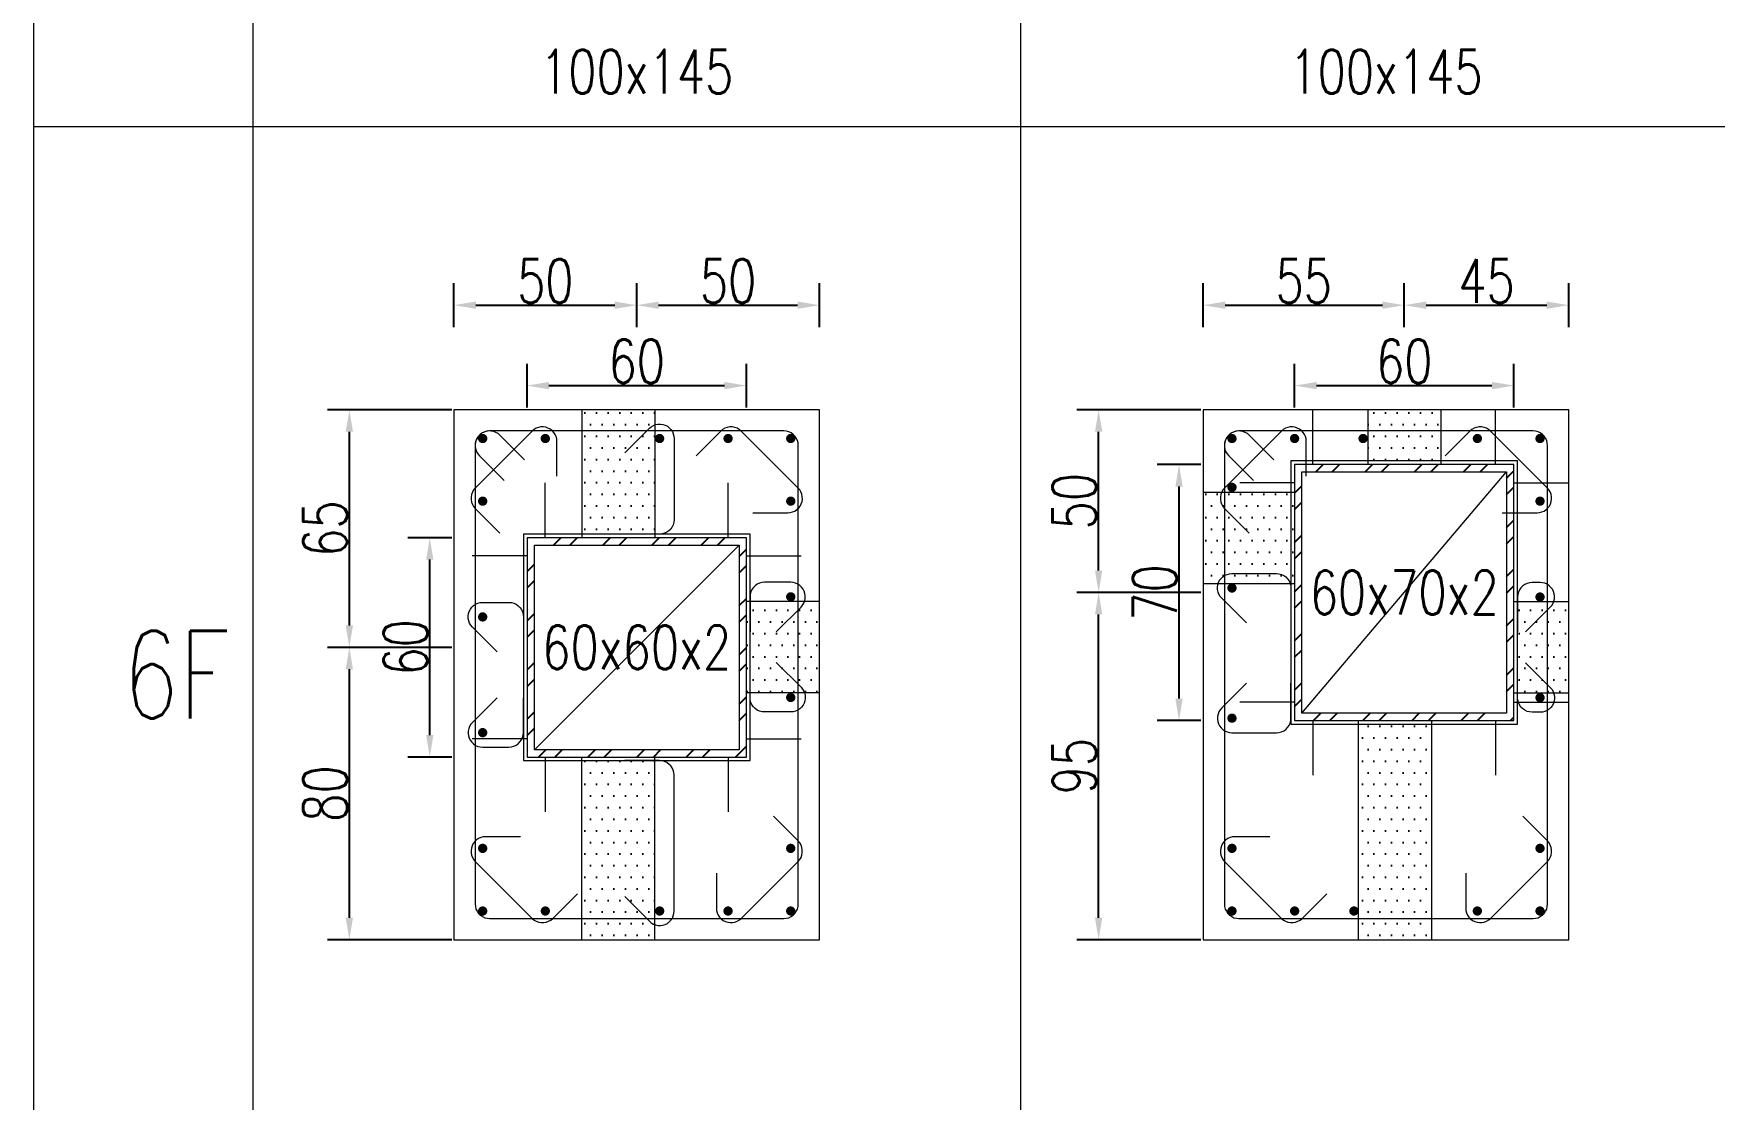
# Model space of a CAD drawing. Header units: millimetres. Extents: x 0 to 3905, y 0 to 8880.
# Drawn here: x 0 to 459.8, y 2145.8 to 2437.4 of the extents above; entities that cross this region are included whole.
import ezdxf
from ezdxf.enums import TextEntityAlignment as Align

# ---------------------------------------------------------------- set-up
doc = ezdxf.new("R2010")
doc.units = ezdxf.units.MM
doc.layers.get('DEFPOINTS').update_dxf_attribs({"color": 3})
for name, color, linetype in [('Hatch線', 6, 'Continuous'), ('TC-鋼粱', 132, 'Continuous'), ('主筋斷面', 2, 'Continuous'), ('文字-斷面尺寸', 7, 'Continuous'), ('文字-樓群名稱', 7, 'Continuous'), ('文字-輔助字', 7, 'Continuous'), ('柱斷面線', 4, 'Continuous'), ('標註字', 4, 'Continuous'), ('箍筋線', 1, 'Continuous'), ('網格線', 7, 'Continuous'), ('鋼柱', 11, 'Continuous')]:
    doc.layers.add(name, color=color, linetype=linetype)
doc.styles.add('note', font='txt.shx', dxfattribs={"width": 0.75, "height": 12})
doc.styles.add('txt', font='txt.shx', dxfattribs={"height": 0.2, "bigfont": 'chineset.shx'})
doc.dimstyles.new('RCAD_DIM', dxfattribs={"dimtxt": 12, "dimasz": 6, "dimexe": 6, "dimexo": 0.625, "dimtad": 1, "dimdec": 0, "dimdsep": 46, "dimtxsty": 'note', "dimcen": 2.5, "dimclrd": 256, "dimclre": 256, "dimclrt": 256, "dimadec": 0, "dimazin": 0, "dimtfac": 1, "dimtmove": 0, "dimatfit": 3, "dimfxl": 0, "dimtolj": 1, "dimarcsym": 0})

# ---------------------------------------------------------------- blocks, each defined once
blk = doc.blocks.new('*D48')
at = {"layer": 'DEFPOINTS', "color": 0}
for p in [(195, 2341.12), (135, 2334.5), (195, 2334.5)]:
    blk.add_point(p, dxfattribs=at)
at = {"layer": '標註字', "lineweight": -2}
for p, q in [((135, 2335.12), (135, 2347.12)), ((195, 2335.12), (195, 2347.12)), ((141, 2341.12), (189, 2341.12))]:
    blk.add_line(p, q, dxfattribs=at)
at = {"layer": '標註字'}
for points in [[(141, 2342.12), (141, 2340.12), (135, 2341.12)], [(189, 2340.12), (189, 2342.12), (195, 2341.12)]]:
    blk.add_solid(points, dxfattribs=at)
at = {"layer": '標註字', "insert": (165, 2347.75), "char_height": 12, "attachment_point": 5, "style": 'note'}
blk.add_mtext('\\A1;60', dxfattribs=at)
blk = doc.blocks.new('*D49')
at = {"layer": 'DEFPOINTS', "color": 0}
for p in [(108.38, 2299.5), (115, 2299.5), (115, 2239.5)]:
    blk.add_point(p, dxfattribs=at)
at = {"layer": '標註字', "lineweight": -2}
for p, q in [((114.38, 2299.5), (102.38, 2299.5)), ((108.38, 2245.5), (108.38, 2293.5)), ((114.38, 2239.5), (102.38, 2239.5))]:
    blk.add_line(p, q, dxfattribs=at)
at = {"layer": '標註字'}
for points in [[(109.38, 2293.5), (107.38, 2293.5), (108.38, 2299.5)], [(107.38, 2245.5), (109.38, 2245.5), (108.38, 2239.5)]]:
    blk.add_solid(points, dxfattribs=at)
at = {"layer": '標註字', "insert": (101.75, 2269.5), "char_height": 12, "attachment_point": 5, "rotation": 90, "style": 'note'}
blk.add_mtext('\\A1;60', dxfattribs=at)
blk = doc.blocks.new('*D50')
at = {"layer": 'DEFPOINTS', "color": 0}
for p in [(165, 2363.12), (115, 2356.5), (165, 2356.5)]:
    blk.add_point(p, dxfattribs=at)
at = {"layer": '標註字', "lineweight": -2}
for p, q in [((115, 2357.12), (115, 2369.12)), ((165, 2357.12), (165, 2369.12)), ((121, 2363.12), (159, 2363.12))]:
    blk.add_line(p, q, dxfattribs=at)
at = {"layer": '標註字'}
for points in [[(121, 2364.12), (121, 2362.12), (115, 2363.12)], [(159, 2362.12), (159, 2364.12), (165, 2363.12)]]:
    blk.add_solid(points, dxfattribs=at)
at = {"layer": '標註字', "insert": (140, 2369.75), "char_height": 12, "attachment_point": 5, "style": 'note'}
blk.add_mtext('\\A1;50', dxfattribs=at)
blk = doc.blocks.new('*D51')
at = {"layer": 'DEFPOINTS', "color": 0}
for p in [(215, 2363.12), (165, 2356.5), (215, 2356.5)]:
    blk.add_point(p, dxfattribs=at)
at = {"layer": '標註字', "lineweight": -2}
for p, q in [((165, 2357.12), (165, 2369.12)), ((215, 2357.12), (215, 2369.12)), ((171, 2363.12), (209, 2363.12))]:
    blk.add_line(p, q, dxfattribs=at)
at = {"layer": '標註字'}
for points in [[(171, 2364.12), (171, 2362.12), (165, 2363.12)], [(209, 2362.12), (209, 2364.12), (215, 2363.12)]]:
    blk.add_solid(points, dxfattribs=at)
at = {"layer": '標註字', "insert": (190, 2369.75), "char_height": 12, "attachment_point": 5, "style": 'note'}
blk.add_mtext('\\A1;50', dxfattribs=at)
blk = doc.blocks.new('*D52')
at = {"layer": 'DEFPOINTS', "color": 0}
for p in [(86.38, 2269.5), (115, 2269.5), (115, 2189.5)]:
    blk.add_point(p, dxfattribs=at)
at = {"layer": '標註字', "lineweight": -2}
for p, q in [((114.38, 2269.5), (80.38, 2269.5)), ((86.38, 2195.5), (86.38, 2263.5)), ((114.38, 2189.5), (80.38, 2189.5))]:
    blk.add_line(p, q, dxfattribs=at)
at = {"layer": '標註字'}
for points in [[(87.38, 2263.5), (85.38, 2263.5), (86.38, 2269.5)], [(85.38, 2195.5), (87.38, 2195.5), (86.38, 2189.5)]]:
    blk.add_solid(points, dxfattribs=at)
at = {"layer": '標註字', "insert": (79.75, 2229.5), "char_height": 12, "attachment_point": 5, "rotation": 90, "style": 'note'}
blk.add_mtext('\\A1;80', dxfattribs=at)
blk = doc.blocks.new('*D53')
at = {"layer": 'DEFPOINTS', "color": 0}
for p in [(86.38, 2334.5), (115, 2334.5), (115, 2269.5)]:
    blk.add_point(p, dxfattribs=at)
at = {"layer": '標註字', "lineweight": -2}
for p, q in [((114.38, 2334.5), (80.38, 2334.5)), ((86.38, 2275.5), (86.38, 2328.5)), ((114.38, 2269.5), (80.38, 2269.5))]:
    blk.add_line(p, q, dxfattribs=at)
at = {"layer": '標註字'}
for points in [[(87.38, 2328.5), (85.38, 2328.5), (86.38, 2334.5)], [(85.38, 2275.5), (87.38, 2275.5), (86.38, 2269.5)]]:
    blk.add_solid(points, dxfattribs=at)
at = {"layer": '標註字', "insert": (79.75, 2302), "char_height": 12, "attachment_point": 5, "rotation": 90, "style": 'note'}
blk.add_mtext('\\A1;65', dxfattribs=at)
blk = doc.blocks.new('Circle_Filled')
at = {"const_width": 0.5}
blk.add_lwpolyline([(-0.25, 0, 1), (0.25, 0, 1)], format="xyb", close=True, dxfattribs=at)
blk = doc.blocks.new('*D180')
at = {"layer": 'DEFPOINTS', "color": 0}
for p in [(405, 2341.12), (345, 2334.5), (405, 2334.5)]:
    blk.add_point(p, dxfattribs=at)
at = {"layer": '標註字', "lineweight": -2}
for p, q in [((345, 2335.12), (345, 2347.12)), ((405, 2335.12), (405, 2347.12)), ((351, 2341.12), (399, 2341.12))]:
    blk.add_line(p, q, dxfattribs=at)
at = {"layer": '標註字'}
for points in [[(351, 2342.12), (351, 2340.12), (345, 2341.12)], [(399, 2340.12), (399, 2342.12), (405, 2341.12)]]:
    blk.add_solid(points, dxfattribs=at)
at = {"layer": '標註字', "insert": (375, 2347.75), "char_height": 12, "attachment_point": 5, "style": 'note'}
blk.add_mtext('\\A1;60', dxfattribs=at)
blk = doc.blocks.new('*D181')
at = {"layer": 'DEFPOINTS', "color": 0}
for p in [(313.38, 2319.5), (320, 2319.5), (320, 2249.5)]:
    blk.add_point(p, dxfattribs=at)
at = {"layer": '標註字', "lineweight": -2}
for p, q in [((319.38, 2319.5), (307.38, 2319.5)), ((313.38, 2255.5), (313.38, 2313.5)), ((319.38, 2249.5), (307.38, 2249.5))]:
    blk.add_line(p, q, dxfattribs=at)
at = {"layer": '標註字'}
for points in [[(314.38, 2313.5), (312.38, 2313.5), (313.38, 2319.5)], [(312.38, 2255.5), (314.38, 2255.5), (313.38, 2249.5)]]:
    blk.add_solid(points, dxfattribs=at)
at = {"layer": '標註字', "insert": (306.75, 2284.5), "char_height": 12, "attachment_point": 5, "rotation": 90, "style": 'note'}
blk.add_mtext('\\A1;70', dxfattribs=at)
blk = doc.blocks.new('*D182')
at = {"layer": 'DEFPOINTS', "color": 0}
for p in [(375, 2363.12), (320, 2356.5), (375, 2356.5)]:
    blk.add_point(p, dxfattribs=at)
at = {"layer": '標註字', "lineweight": -2}
for p, q in [((320, 2357.12), (320, 2369.12)), ((375, 2357.12), (375, 2369.12)), ((326, 2363.12), (369, 2363.12))]:
    blk.add_line(p, q, dxfattribs=at)
at = {"layer": '標註字'}
for points in [[(326, 2364.12), (326, 2362.12), (320, 2363.12)], [(369, 2362.12), (369, 2364.12), (375, 2363.12)]]:
    blk.add_solid(points, dxfattribs=at)
at = {"layer": '標註字', "insert": (347.5, 2369.75), "char_height": 12, "attachment_point": 5, "style": 'note'}
blk.add_mtext('\\A1;55', dxfattribs=at)
blk = doc.blocks.new('*D183')
at = {"layer": 'DEFPOINTS', "color": 0}
for p in [(420, 2363.12), (375, 2356.5), (420, 2356.5)]:
    blk.add_point(p, dxfattribs=at)
at = {"layer": '標註字', "lineweight": -2}
for p, q in [((375, 2357.12), (375, 2369.12)), ((420, 2357.12), (420, 2369.12)), ((381, 2363.12), (414, 2363.12))]:
    blk.add_line(p, q, dxfattribs=at)
at = {"layer": '標註字'}
for points in [[(381, 2364.12), (381, 2362.12), (375, 2363.12)], [(414, 2362.12), (414, 2364.12), (420, 2363.12)]]:
    blk.add_solid(points, dxfattribs=at)
at = {"layer": '標註字', "insert": (397.5, 2369.75), "char_height": 12, "attachment_point": 5, "style": 'note'}
blk.add_mtext('\\A1;45', dxfattribs=at)
blk = doc.blocks.new('*D184')
at = {"layer": 'DEFPOINTS', "color": 0}
for p in [(291.38, 2284.5), (320, 2284.5), (320, 2189.5)]:
    blk.add_point(p, dxfattribs=at)
at = {"layer": '標註字', "lineweight": -2}
for p, q in [((319.38, 2284.5), (285.38, 2284.5)), ((291.38, 2195.5), (291.38, 2278.5)), ((319.38, 2189.5), (285.38, 2189.5))]:
    blk.add_line(p, q, dxfattribs=at)
at = {"layer": '標註字'}
for points in [[(292.38, 2278.5), (290.38, 2278.5), (291.38, 2284.5)], [(290.38, 2195.5), (292.38, 2195.5), (291.38, 2189.5)]]:
    blk.add_solid(points, dxfattribs=at)
at = {"layer": '標註字', "insert": (284.75, 2237), "char_height": 12, "attachment_point": 5, "rotation": 90, "style": 'note'}
blk.add_mtext('\\A1;95', dxfattribs=at)
blk = doc.blocks.new('*D185')
at = {"layer": 'DEFPOINTS', "color": 0}
for p in [(291.38, 2334.5), (320, 2334.5), (320, 2284.5)]:
    blk.add_point(p, dxfattribs=at)
at = {"layer": '標註字', "lineweight": -2}
for p, q in [((319.38, 2334.5), (285.38, 2334.5)), ((291.38, 2290.5), (291.38, 2328.5)), ((319.38, 2284.5), (285.38, 2284.5))]:
    blk.add_line(p, q, dxfattribs=at)
at = {"layer": '標註字'}
for points in [[(292.38, 2328.5), (290.38, 2328.5), (291.38, 2334.5)], [(290.38, 2290.5), (292.38, 2290.5), (291.38, 2284.5)]]:
    blk.add_solid(points, dxfattribs=at)
at = {"layer": '標註字', "insert": (284.75, 2309.5), "char_height": 12, "attachment_point": 5, "rotation": 90, "style": 'note'}
blk.add_mtext('\\A1;50', dxfattribs=at)

msp = doc.modelspace()

# ---------------------------------------------------------------- hatches: boundary and pattern name
at = {"layer": 'Hatch線'}
h = msp.add_hatch(dxfattribs=at)
h.set_pattern_fill('ANSI32', color=256, style=0)
h.paths.add_polyline_path([(345, 2249.5), (405, 2249.5), (405, 2319.5), (345, 2319.5)], flags=17)
h.paths.add_polyline_path([(347, 2251.5), (347, 2317.5), (403, 2317.5), (403, 2251.5)])
h = msp.add_hatch(dxfattribs=at)
h.set_pattern_fill('ANSI32', color=256, style=0)
h.paths.add_polyline_path([(135, 2239.5), (195, 2239.5), (195, 2299.5), (135, 2299.5)], flags=17)
h.paths.add_polyline_path([(137, 2241.5), (137, 2297.5), (193, 2297.5), (193, 2241.5)])
at = {"layer": 'TC-鋼粱'}
h = msp.add_hatch(dxfattribs=at)
h.set_pattern_fill('DOTS', color=256, scale=2, style=0)
h.paths.add_polyline_path([(170, 2334.5), (150, 2334.5), (150, 2299.5), (170, 2299.5)], flags=17)
h = msp.add_hatch(dxfattribs=at)
h.set_pattern_fill('DOTS', color=256, scale=2, style=0)
h.paths.add_polyline_path([(385, 2334.5), (365, 2334.5), (365, 2319.5), (385, 2319.5)], flags=17)
h = msp.add_hatch(dxfattribs=at)
h.set_pattern_fill('DOTS', color=256, scale=2, style=0)
h.paths.add_polyline_path([(320, 2312), (320, 2287), (345, 2287), (345, 2312)], flags=17)
h = msp.add_hatch(dxfattribs=at)
h.set_pattern_fill('DOTS', color=256, scale=2, style=0)
h.paths.add_polyline_path([(215, 2257.06), (215, 2282.06), (195, 2282.06), (195, 2257.06)], flags=17)
h = msp.add_hatch(dxfattribs=at)
h.set_pattern_fill('DOTS', color=256, scale=2, style=0)
h.paths.add_polyline_path([(420, 2257), (420, 2282), (405, 2282), (405, 2257)], flags=17)
h = msp.add_hatch(dxfattribs=at)
h.set_pattern_fill('DOTS', color=256, scale=2, style=0)
h.paths.add_polyline_path([(362.5, 2189.5), (382.5, 2189.5), (382.5, 2249.5), (362.5, 2249.5)], flags=17)
h = msp.add_hatch(dxfattribs=at)
h.set_pattern_fill('DOTS', color=256, scale=2, style=0)
h.paths.add_polyline_path([(150, 2189.5), (170, 2189.5), (170, 2239.5), (150, 2239.5)], flags=17)

# ---------------------------------------------------------------- linework, layer by layer
at = {"layer": 'DEFPOINTS', "lineweight": 5}
for points in [[(350, 2319.5), (350, 2334.5)], [(400, 2319.5), (400, 2334.5)], [(345, 2248.5), (406, 2248.5), (406, 2320.5), (344, 2320.5), (344, 2248.5), (345, 2248.5)], [(140, 2299.5), (140, 2314.5)], [(190, 2299.5), (190, 2314.5)], [(345, 2314.5), (330, 2314.5)], [(347, 2251.5), (403, 2317.5)], [(405, 2314.5), (420, 2314.5)], [(135, 2238.5), (196, 2238.5), (196, 2300.5), (134, 2300.5), (134, 2238.5), (135, 2238.5)], [(137, 2241.5), (193, 2297.5)], [(135, 2294.5), (120, 2294.5)], [(195, 2294.5), (210, 2294.5)], [(345, 2254.5), (330, 2254.5)], [(405, 2254.5), (420, 2254.5)], [(350, 2249.5), (350, 2234.5)], [(400, 2249.5), (400, 2234.5)], [(135, 2244.5), (120, 2244.5)], [(195, 2244.5), (210, 2244.5)], [(140, 2239.5), (140, 2224.5)], [(190, 2239.5), (190, 2224.5)]]:
    msp.add_lwpolyline(points, dxfattribs=at)
at = {"layer": 'TC-鋼粱', "lineweight": 5}
for points in [[(150, 2334.5), (150, 2299.5)], [(170, 2334.5), (170, 2299.5)], [(365, 2334.5), (365, 2319.5)], [(385, 2334.5), (385, 2319.5)], [(320, 2312), (345, 2312)], [(320, 2287), (345, 2287)], [(215, 2282.06), (195, 2282.06)], [(420, 2282), (405, 2282)], [(215, 2257.06), (195, 2257.06)], [(420, 2257), (405, 2257)], [(362.5, 2189.5), (362.5, 2249.5)], [(382.5, 2189.5), (382.5, 2249.5)], [(150, 2189.5), (150, 2239.5)], [(170, 2189.5), (170, 2239.5)]]:
    msp.add_lwpolyline(points, dxfattribs=at)
at = {"layer": '柱斷面線', "lineweight": 5}
for points in [[(115, 2189.5), (215, 2189.5), (215, 2334.5), (115, 2334.5), (115, 2189.5)], [(320, 2189.5), (420, 2189.5), (420, 2334.5), (320, 2334.5), (320, 2189.5)]]:
    msp.add_lwpolyline(points, dxfattribs=at)
at = {"layer": '箍筋線', "lineweight": 5}
for points in [[(143.19, 2316.31), (143.19, 2325.85), (143.13, 2326.52), (142.96, 2327.16), (142.69, 2327.77), (142.32, 2328.33), (141.86, 2328.82), (141.33, 2329.22), (140.73, 2329.52), (140.1, 2329.73), (139.43, 2329.82), (138.77, 2329.8), (138.11, 2329.67), (137.49, 2329.43), (136.91, 2329.09), (136.4, 2328.66), (120.84, 2313.1), (120.39, 2312.57), (120.05, 2311.97), (119.81, 2311.32), (119.69, 2310.63), (119.69, 2309.94), (119.81, 2309.26), (120.05, 2308.61), (120.39, 2308.01), (120.84, 2307.48), (127.58, 2300.73)], [(134.33, 2320.79), (127.58, 2327.54), (127.07, 2327.97), (126.49, 2328.31), (125.87, 2328.55), (125.22, 2328.68), (124.55, 2328.7), (123.89, 2328.61), (123.25, 2328.4), (122.66, 2328.1), (122.12, 2327.69), (121.66, 2327.21), (121.29, 2326.65), (121.02, 2326.04), (120.85, 2325.4), (120.79, 2324.73), (120.79, 2199.27), (120.86, 2198.58), (121.03, 2197.91), (121.33, 2197.28), (121.72, 2196.71), (122.21, 2196.22), (122.78, 2195.83), (123.41, 2195.53), (124.08, 2195.36), (124.77, 2195.29), (205.23, 2195.29), (205.92, 2195.36), (206.59, 2195.53), (207.22, 2195.83), (207.79, 2196.22), (208.28, 2196.71), (208.67, 2197.28), (208.97, 2197.91), (209.14, 2198.58), (209.21, 2199.27), (209.21, 2324.73), (209.14, 2325.42), (208.97, 2326.09), (208.67, 2326.72), (208.28, 2327.29), (207.79, 2327.78), (207.22, 2328.17), (206.59, 2328.47), (205.92, 2328.64), (205.23, 2328.71), (124.77, 2328.71), (124.1, 2328.65), (123.46, 2328.48), (122.85, 2328.21), (122.29, 2327.84), (121.81, 2327.38), (121.4, 2326.84), (121.1, 2326.25), (120.89, 2325.61), (120.8, 2324.95), (120.82, 2324.28), (120.95, 2323.63), (121.19, 2323.01), (121.53, 2322.43), (121.96, 2321.92), (128.71, 2315.17)], [(161.71, 2322.7), (168.46, 2329.45), (168.97, 2329.88), (169.55, 2330.22), (170.17, 2330.46), (170.82, 2330.59), (171.49, 2330.61), (172.15, 2330.52), (172.79, 2330.31), (173.38, 2330.01), (173.92, 2329.6), (174.38, 2329.12), (174.75, 2328.56), (175.02, 2327.95), (175.19, 2327.31), (175.24, 2326.64), (175.24, 2304.43), (175.18, 2303.74), (175.01, 2303.07), (174.71, 2302.44), (174.32, 2301.88), (173.83, 2301.39), (173.26, 2300.99), (172.63, 2300.7), (171.96, 2300.52), (171.27, 2300.46), (161.73, 2300.46)], [(196.81, 2306.31), (206.35, 2306.31), (207.02, 2306.37), (207.66, 2306.54), (208.27, 2306.81), (208.83, 2307.18), (209.32, 2307.64), (209.72, 2308.17), (210.02, 2308.77), (210.23, 2309.4), (210.32, 2310.07), (210.3, 2310.73), (210.17, 2311.39), (209.93, 2312.01), (209.59, 2312.59), (209.16, 2313.1), (193.6, 2328.66), (193.07, 2329.11), (192.47, 2329.45), (191.82, 2329.69), (191.13, 2329.81), (190.44, 2329.81), (189.76, 2329.69), (189.11, 2329.45), (188.51, 2329.11), (187.98, 2328.66), (181.23, 2321.92)], [(348.19, 2316.31), (348.19, 2325.85), (348.13, 2326.52), (347.96, 2327.16), (347.69, 2327.77), (347.32, 2328.33), (346.86, 2328.82), (346.33, 2329.22), (345.73, 2329.52), (345.1, 2329.73), (344.43, 2329.82), (343.77, 2329.8), (343.11, 2329.67), (342.49, 2329.43), (341.91, 2329.09), (341.4, 2328.66), (325.84, 2313.1), (325.39, 2312.57), (325.05, 2311.97), (324.81, 2311.32), (324.69, 2310.63), (324.69, 2309.94), (324.81, 2309.26), (325.05, 2308.61), (325.39, 2308.01), (325.84, 2307.48), (332.58, 2300.73)], [(339.33, 2320.79), (332.58, 2327.54), (332.07, 2327.97), (331.49, 2328.31), (330.87, 2328.55), (330.22, 2328.68), (329.55, 2328.7), (328.89, 2328.61), (328.25, 2328.4), (327.66, 2328.1), (327.12, 2327.69), (326.66, 2327.21), (326.29, 2326.65), (326.02, 2326.04), (325.85, 2325.4), (325.79, 2324.73), (325.79, 2199.27), (325.86, 2198.58), (326.03, 2197.91), (326.33, 2197.28), (326.72, 2196.71), (327.21, 2196.22), (327.78, 2195.83), (328.41, 2195.53), (329.08, 2195.36), (329.77, 2195.29), (410.23, 2195.29), (410.92, 2195.36), (411.59, 2195.53), (412.22, 2195.83), (412.79, 2196.22), (413.28, 2196.71), (413.67, 2197.28), (413.97, 2197.91), (414.14, 2198.58), (414.21, 2199.27), (414.21, 2324.73), (414.14, 2325.42), (413.97, 2326.09), (413.67, 2326.72), (413.28, 2327.29), (412.79, 2327.78), (412.22, 2328.17), (411.59, 2328.47), (410.92, 2328.64), (410.23, 2328.71), (329.77, 2328.71), (329.1, 2328.65), (328.46, 2328.48), (327.85, 2328.21), (327.29, 2327.84), (326.81, 2327.38), (326.4, 2326.84), (326.1, 2326.25), (325.89, 2325.61), (325.8, 2324.95), (325.82, 2324.28), (325.95, 2323.63), (326.19, 2323.01), (326.53, 2322.43), (326.96, 2321.92), (333.71, 2315.17)], [(401.81, 2306.31), (411.35, 2306.31), (412.02, 2306.37), (412.66, 2306.54), (413.27, 2306.81), (413.83, 2307.18), (414.32, 2307.64), (414.72, 2308.17), (415.02, 2308.77), (415.23, 2309.4), (415.32, 2310.07), (415.3, 2310.73), (415.17, 2311.39), (414.93, 2312.01), (414.59, 2312.59), (414.16, 2313.1), (398.6, 2328.66), (398.07, 2329.11), (397.47, 2329.45), (396.82, 2329.69), (396.13, 2329.81), (395.44, 2329.81), (394.76, 2329.69), (394.11, 2329.45), (393.51, 2329.11), (392.98, 2328.66), (386.23, 2321.92)], [(203.2, 2273.78), (209.95, 2280.52), (210.38, 2281.03), (210.72, 2281.61), (210.96, 2282.23), (211.09, 2282.89), (211.11, 2283.56), (211.02, 2284.22), (210.81, 2284.85), (210.51, 2285.45), (210.1, 2285.98), (209.62, 2286.44), (209.06, 2286.81), (208.45, 2287.09), (207.81, 2287.25), (207.14, 2287.31), (199.98, 2287.31), (199.28, 2287.25), (198.62, 2287.07), (197.99, 2286.78), (197.42, 2286.38), (196.93, 2285.89), (196.53, 2285.32), (196.24, 2284.69), (196.06, 2284.02), (196, 2283.33), (196, 2273.79)], [(331.8, 2276.17), (325.05, 2282.92), (324.62, 2283.43), (324.28, 2284.01), (324.04, 2284.63), (323.91, 2285.29), (323.89, 2285.95), (323.98, 2286.62), (324.19, 2287.25), (324.49, 2287.85), (324.9, 2288.38), (325.38, 2288.84), (325.94, 2289.21), (326.55, 2289.48), (327.19, 2289.65), (327.86, 2289.71), (340.02, 2289.71), (340.72, 2289.65), (341.38, 2289.47), (342.01, 2289.17), (342.58, 2288.78), (343.07, 2288.29), (343.47, 2287.72), (343.76, 2287.09), (343.94, 2286.42), (344, 2285.73), (344, 2276.19)], [(408.2, 2273.71), (414.95, 2280.46), (415.38, 2280.97), (415.72, 2281.55), (415.96, 2282.17), (416.09, 2282.82), (416.11, 2283.49), (416.02, 2284.15), (415.81, 2284.79), (415.51, 2285.38), (415.1, 2285.92), (414.62, 2286.38), (414.06, 2286.75), (413.45, 2287.02), (412.81, 2287.19), (412.14, 2287.24), (409.97, 2287.24), (409.28, 2287.18), (408.62, 2287.01), (407.99, 2286.71), (407.42, 2286.31), (406.93, 2285.82), (406.53, 2285.26), (406.24, 2284.63), (406.06, 2283.96), (406, 2283.27), (406, 2273.73)], [(126.8, 2268.28), (120.05, 2275.02), (119.62, 2275.53), (119.28, 2276.11), (119.04, 2276.73), (118.91, 2277.39), (118.89, 2278.06), (118.98, 2278.72), (119.19, 2279.35), (119.49, 2279.95), (119.9, 2280.48), (120.38, 2280.94), (120.94, 2281.31), (121.55, 2281.59), (122.19, 2281.75), (122.86, 2281.81), (130.02, 2281.81), (130.72, 2281.75), (131.38, 2281.57), (132.01, 2281.28), (132.58, 2280.88), (133.07, 2280.39), (133.47, 2279.82), (133.76, 2279.19), (133.94, 2278.52), (134, 2277.83), (134, 2268.29)], [(203.2, 2265.35), (209.95, 2258.6), (210.38, 2258.09), (210.72, 2257.52), (210.96, 2256.89), (211.09, 2256.24), (211.11, 2255.57), (211.02, 2254.91), (210.81, 2254.27), (210.51, 2253.68), (210.1, 2253.14), (209.62, 2252.69), (209.06, 2252.31), (208.45, 2252.04), (207.81, 2251.87), (207.14, 2251.82), (199.98, 2251.82), (199.28, 2251.88), (198.62, 2252.06), (197.99, 2252.35), (197.42, 2252.75), (196.93, 2253.24), (196.53, 2253.81), (196.24, 2254.43), (196.06, 2255.1), (196, 2255.79), (196, 2265.33)], [(408.2, 2265.29), (414.95, 2258.54), (415.38, 2258.03), (415.72, 2257.45), (415.96, 2256.83), (416.09, 2256.17), (416.11, 2255.51), (416.02, 2254.85), (415.81, 2254.21), (415.51, 2253.62), (415.1, 2253.08), (414.62, 2252.62), (414.06, 2252.25), (413.45, 2251.98), (412.81, 2251.81), (412.14, 2251.75), (409.97, 2251.75), (409.28, 2251.82), (408.62, 2251.99), (407.99, 2252.29), (407.42, 2252.68), (406.93, 2253.17), (406.53, 2253.74), (406.24, 2254.37), (406.06, 2255.04), (406, 2255.73), (406, 2265.27)], [(331.8, 2259.67), (325.05, 2252.93), (324.62, 2252.42), (324.28, 2251.84), (324.04, 2251.22), (323.91, 2250.56), (323.89, 2249.89), (323.98, 2249.23), (324.19, 2248.59), (324.49, 2248), (324.9, 2247.47), (325.38, 2247.01), (325.94, 2246.64), (326.55, 2246.36), (327.19, 2246.2), (327.86, 2246.14), (340.02, 2246.14), (340.72, 2246.2), (341.38, 2246.38), (342.01, 2246.67), (342.58, 2247.07), (343.07, 2247.56), (343.47, 2248.13), (343.76, 2248.76), (343.94, 2249.43), (344, 2250.12), (344, 2259.66)], [(126.8, 2255.72), (120.05, 2248.98), (119.62, 2248.47), (119.28, 2247.89), (119.04, 2247.27), (118.91, 2246.61), (118.89, 2245.94), (118.98, 2245.28), (119.19, 2244.65), (119.49, 2244.05), (119.9, 2243.52), (120.38, 2243.06), (120.94, 2242.69), (121.55, 2242.41), (122.19, 2242.25), (122.86, 2242.19), (130.02, 2242.19), (130.72, 2242.25), (131.38, 2242.43), (132.01, 2242.72), (132.58, 2243.12), (133.07, 2243.61), (133.47, 2244.18), (133.76, 2244.81), (133.94, 2245.48), (134, 2246.17), (134, 2255.71)], [(161.71, 2201.3), (168.46, 2194.55), (168.97, 2194.12), (169.54, 2193.78), (170.17, 2193.54), (170.82, 2193.41), (171.49, 2193.39), (172.15, 2193.48), (172.79, 2193.69), (173.38, 2193.99), (173.92, 2194.4), (174.38, 2194.88), (174.75, 2195.44), (175.02, 2196.05), (175.19, 2196.69), (175.24, 2197.36), (175.24, 2234.53), (175.18, 2235.22), (175, 2235.88), (174.71, 2236.51), (174.31, 2237.08), (173.82, 2237.57), (173.26, 2237.97), (172.63, 2238.26), (171.96, 2238.44), (171.27, 2238.5), (161.73, 2238.5)], [(186.81, 2207.69), (186.81, 2198.15), (186.87, 2197.48), (187.04, 2196.84), (187.31, 2196.23), (187.68, 2195.67), (188.14, 2195.18), (188.67, 2194.78), (189.27, 2194.48), (189.9, 2194.27), (190.57, 2194.18), (191.23, 2194.2), (191.89, 2194.33), (192.51, 2194.57), (193.09, 2194.91), (193.6, 2195.34), (209.16, 2210.9), (209.61, 2211.43), (209.95, 2212.03), (210.19, 2212.68), (210.31, 2213.37), (210.31, 2214.06), (210.19, 2214.74), (209.95, 2215.39), (209.61, 2215.99), (209.16, 2216.52), (202.42, 2223.27)], [(391.81, 2207.69), (391.81, 2198.15), (391.87, 2197.48), (392.04, 2196.84), (392.31, 2196.23), (392.68, 2195.67), (393.14, 2195.18), (393.67, 2194.78), (394.27, 2194.48), (394.9, 2194.27), (395.57, 2194.18), (396.23, 2194.2), (396.89, 2194.33), (397.51, 2194.57), (398.09, 2194.91), (398.6, 2195.34), (414.16, 2210.9), (414.61, 2211.43), (414.95, 2212.03), (415.19, 2212.68), (415.31, 2213.37), (415.31, 2214.06), (415.19, 2214.74), (414.95, 2215.39), (414.61, 2215.99), (414.16, 2216.52), (407.42, 2223.27)], [(133.19, 2217.69), (123.65, 2217.69), (122.98, 2217.63), (122.34, 2217.46), (121.73, 2217.19), (121.17, 2216.82), (120.68, 2216.36), (120.28, 2215.83), (119.98, 2215.23), (119.77, 2214.6), (119.68, 2213.93), (119.7, 2213.27), (119.83, 2212.61), (120.07, 2211.99), (120.41, 2211.41), (120.84, 2210.9), (136.4, 2195.34), (136.93, 2194.89), (137.53, 2194.55), (138.18, 2194.31), (138.87, 2194.19), (139.56, 2194.19), (140.24, 2194.31), (140.89, 2194.55), (141.49, 2194.89), (142.02, 2195.34), (148.77, 2202.08)], [(338.19, 2217.69), (328.65, 2217.69), (327.98, 2217.63), (327.34, 2217.46), (326.73, 2217.19), (326.17, 2216.82), (325.68, 2216.36), (325.28, 2215.83), (324.98, 2215.23), (324.77, 2214.6), (324.68, 2213.93), (324.7, 2213.27), (324.83, 2212.61), (325.07, 2211.99), (325.41, 2211.41), (325.84, 2210.9), (341.4, 2195.34), (341.93, 2194.89), (342.53, 2194.55), (343.18, 2194.31), (343.87, 2194.19), (344.56, 2194.19), (345.24, 2194.31), (345.89, 2194.55), (346.49, 2194.89), (347.02, 2195.34), (353.77, 2202.08)]]:
    msp.add_lwpolyline(points, dxfattribs=at)
at = {"layer": '網格線', "lineweight": 5}
for points in [[(0, 2442), (0, 2412)], [(60, 2442), (60, 2412)], [(270, 2442), (270, 2412)], [(0, 2412), (0, 2040)], [(0, 2412), (60, 2412)], [(60, 2412), (270, 2412)], [(60, 2412), (60, 2040)], [(270, 2412), (470, 2412)], [(270, 2412), (270, 2040)]]:
    msp.add_lwpolyline(points, dxfattribs=at)
at = {"layer": '鋼柱', "lineweight": 5}
for points in [[(345, 2249.5), (405, 2249.5), (405, 2319.5), (345, 2319.5), (345, 2249.5)], [(347, 2251.5), (347, 2317.5), (403, 2317.5), (403, 2251.5), (347, 2251.5)], [(135, 2239.5), (195, 2239.5), (195, 2299.5), (135, 2299.5), (135, 2239.5)], [(137, 2241.5), (137, 2297.5), (193, 2297.5), (193, 2241.5), (137, 2241.5)]]:
    msp.add_lwpolyline(points, dxfattribs=at)

# ---------------------------------------------------------------- block references
at = {"layer": '主筋斷面', "lineweight": 5, "xscale": 2.539999961853027, "yscale": 2.539999961853027}
for p in [(122.86, 2326.64), (140, 2326.64), (171.27, 2326.64), (190, 2326.64), (207.14, 2326.64), (327.86, 2326.64), (345, 2326.64), (363.73, 2326.64), (395, 2326.64), (412.14, 2326.64), (327.86, 2313.27), (122.86, 2309.5), (207.14, 2309.5), (412.14, 2309.5), (327.86, 2285.73), (207.14, 2283.33), (412.14, 2283.27), (122.86, 2277.83), (207.14, 2255.79), (412.14, 2255.73), (327.86, 2250.12), (122.86, 2246.17), (122.86, 2214.5), (207.14, 2214.5), (327.86, 2214.5), (412.14, 2214.5), (122.86, 2197.36), (140, 2197.36), (171.27, 2197.36), (190, 2197.36), (207.14, 2197.36), (327.86, 2197.36), (345, 2197.36), (361.23, 2197.36), (395, 2197.36), (412.14, 2197.36)]:
    msp.add_blockref('Circle_Filled', p, dxfattribs=at)

# ---------------------------------------------------------------- texts
at = {"layer": '文字-斷面尺寸', "style": 'txt', "width": 0.75}
for p in [(165, 2427), (370, 2427)]:
    msp.add_text('100x145', height=12, dxfattribs=at).set_placement(p, align=Align.MIDDLE)
at = {"layer": '文字-樓群名稱', "style": 'txt', "width": 0.75}
msp.add_text('6F', height=24, dxfattribs=at).set_placement((39, 2262), align=Align.MIDDLE)
at = {"layer": '文字-輔助字', "style": 'txt', "width": 0.75}
for s, p in [('60x70x2', (375, 2284.5)), ('60x60x2', (165, 2269.5))]:
    msp.add_text(s, height=12, dxfattribs=at).set_placement(p, align=Align.MIDDLE)

# ---------------------------------------------------------------- dimensions: what is measured, and where the dimension line sits
at = {"layer": '標註字'}
for base, p1, p2, picture, middle in [((165, 2363.12), (115, 2356.5), (165, 2356.5), '*D50', (140, 2369.75)), ((215, 2363.12), (165, 2356.5), (215, 2356.5), '*D51', (190, 2369.75)), ((375, 2363.12), (320, 2356.5), (375, 2356.5), '*D182', (347.5, 2369.75)), ((420, 2363.12), (375, 2356.5), (420, 2356.5), '*D183', (397.5, 2369.75)), ((195, 2341.12), (135, 2334.5), (195, 2334.5), '*D48', (165, 2347.75)), ((405, 2341.12), (345, 2334.5), (405, 2334.5), '*D180', (375, 2347.75))]:
    dim = msp.add_linear_dim(base=base, p1=p1, p2=p2, dimstyle='RCAD_DIM', dxfattribs=at)
    dim.commit()
    dim.dimension.update_dxf_attribs({"geometry": picture, "text_midpoint": middle})
for base, p1, p2, picture, middle in [((86.38, 2334.5), (115, 2269.5), (115, 2334.5), '*D53', (79.75, 2302)), ((291.38, 2334.5), (320, 2284.5), (320, 2334.5), '*D185', (284.75, 2309.5)), ((313.38, 2319.5), (320, 2249.5), (320, 2319.5), '*D181', (306.75, 2284.5)), ((108.38, 2299.5), (115, 2239.5), (115, 2299.5), '*D49', (101.75, 2269.5)), ((291.38, 2284.5), (320, 2189.5), (320, 2284.5), '*D184', (284.75, 2237)), ((86.38, 2269.5), (115, 2189.5), (115, 2269.5), '*D52', (79.75, 2229.5))]:
    dim = msp.add_linear_dim(base=base, p1=p1, p2=p2, angle=90, dimstyle='RCAD_DIM', dxfattribs=at)
    dim.commit()
    dim.dimension.update_dxf_attribs({"geometry": picture, "text_midpoint": middle})

doc.saveas('drawing.dxf')
